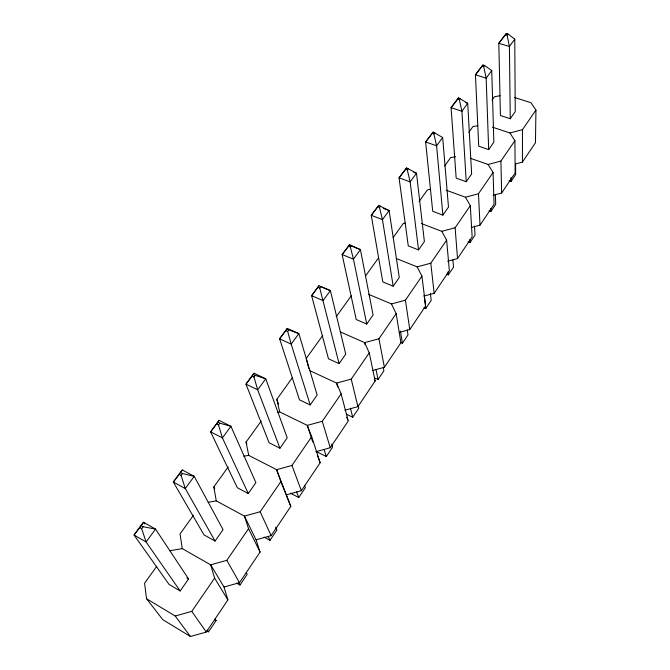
<?xml version="1.0" encoding="UTF-8"?>
<svg xmlns="http://www.w3.org/2000/svg" width="670" height="670" viewBox="0 0 670 670"><rect width="100%" height="100%" fill="white"/><g stroke="black" fill="none" stroke-linecap="round" stroke-linejoin="round"><path stroke-width="1" d="M515.372 163.966L522.433 162.098L522.466 129.679L535.941 110.039L530.916 102.694L514.485 97.468M535.941 110.039L535.464 142.735L522.433 162.098M310.193 404.956L291.19 344.104L279.599 338.827L287.304 328.442L298.862 333.635L317.136 395.024L310.193 404.956L299.473 399.831L279.599 338.827L287.304 328.442M279.951 448.213L257.682 389.806L245.974 384.161L254.072 373.249L265.747 378.801L287.221 437.82L279.951 448.213L269.131 442.769L245.974 384.161L254.072 373.249M248.277 493.539L222.423 437.887L210.598 431.849L219.124 420.358L230.916 426.304L255.89 482.635L248.277 493.539L237.347 487.743L210.598 431.849L219.124 420.358M215.053 541.067L185.28 488.547L173.346 482.065L182.324 469.963L194.233 476.337L223.043 529.635L215.053 541.067L204.015 534.903L173.346 482.065L182.324 469.963M180.163 590.974L146.102 541.988L134.059 535.037L143.531 522.265L155.549 529.099L188.563 578.955L180.163 590.974L169.041 584.399L134.059 535.037L143.531 522.265L144.703 523.999M156.738 566.318L144.586 583.218L146.546 598.729L162.827 619.708L190.439 636.5L206.276 632.053L227.884 599.926L224.023 587.02L210.681 564.827L182.265 548.613L169.619 550.782M224.023 587.02L239.466 582.707L260.077 552.072L256.066 539.827L244.441 516.109L216.284 500.884L208.144 502.282M256.066 539.827L271.132 535.648L290.805 506.394L276.618 469.678L248.721 455.366L243.746 456.228M286.659 494.77L301.358 490.708L320.168 462.752L311.692 436.706L307.304 425.383L279.683 411.924L277.74 412.259M315.897 451.697L330.26 447.753L348.249 421.011L341.122 393.834L336.616 383.081L309.272 370.409M344.874 410.208L357.914 406.648L375.141 381.037L369.254 352.864L364.647 342.638L340.377 331.935M372.629 370.485L384.396 367.286L400.911 342.739L396.163 313.661L391.464 303.937L368.5 294.289M399.236 332.404L409.78 329.548L425.626 305.997L421.924 276.132L417.15 266.869L396.322 258.528M424.035 296.065L434.143 293.343L449.352 270.73L446.622 240.153L441.781 231.326L421.38 223.529M447.635 261.225L457.526 258.578L472.141 236.853L470.315 205.64L465.416 197.214L446.187 190.205M471.286 227.49L480.005 225.162L494.058 204.275L493.061 172.5L488.112 164.46L470.332 158.271M493.078 195.297L501.629 193.027L515.155 172.919L514.92 140.658L509.929 132.978L492.341 127.124M206.846 630.771L208.563 631.81L216.117 620.571L214.97 618.837M236.56 583.093L239.977 585.044L247.197 574.307L246.233 572.523M264.089 537.097L270.01 540.33L276.919 530.054L275.655 527.215M290.52 493.254L298.761 497.534L305.369 487.693L304.674 485.775M316.324 451.58L326.298 456.538L332.638 447.099L331.742 444.101M346.423 414.236L352.713 417.217L358.793 408.172L358.065 405.174M374.497 377.872L378.056 379.488L383.893 370.795L383.315 367.813M400.643 342.479L402.402 343.249L408.013 334.891L407.234 329.774M423.884 307.605L425.802 308.409L431.204 300.378L430.383 293.293M446.421 274.13L448.314 274.893L453.515 267.163L452.903 259.918M468.112 241.903L469.988 242.624L474.996 235.178L474.494 226.016M489.008 210.857L490.876 211.536L495.691 204.358L495.423 195.045M509.158 180.925L511.001 181.57L515.657 174.652L515.582 163.48M146.546 598.729L175.205 616.015L191.787 611.375L214.609 578.126L210.681 564.827L226.82 560.338L248.545 528.697L244.441 516.109L260.169 511.754L280.864 481.613L276.618 469.678L291.953 465.457L311.692 436.706M312.714 441.949L307.304 425.383L322.278 421.288L341.122 393.834M337.655 387L336.616 383.081L351.231 379.103L369.254 352.864M365.075 344.665L364.647 342.638L378.918 338.777L396.163 313.661M391.464 303.937L405.417 300.177L421.924 276.132M417.15 266.869L430.793 263.209L446.622 240.153M457.526 258.578L455.131 227.758L470.315 205.64M480.005 225.162L478.481 193.747L493.061 172.5M501.629 193.027L500.909 161.076L514.92 140.658M339.087 363.617L345.728 354.12L330.385 290.638L318.953 285.772L311.617 295.671L328.476 358.793L339.087 363.617L319.757 288.15L320.897 286.618L330.385 290.638L323.074 300.604L311.617 295.671L318.953 285.772M366.733 324.071L373.081 314.975L360.435 249.659L349.656 244.701L342.127 254.533L356.222 319.523L366.733 324.071L353.467 259.164L350.326 246.862L351.398 245.404M393.198 286.207L399.286 277.497L389.103 210.556L378.776 205.439L371.239 215.296L382.796 281.919L393.198 286.207L382.453 219.626L379.471 207.491L380.501 206.1M418.557 249.927L424.395 241.569L416.489 173.203L406.581 167.952L399.044 177.81L408.273 245.882L418.557 249.927L410.132 181.871L407.301 169.895L408.29 168.564M442.887 215.12L448.49 207.105L442.669 137.492L433.155 132.116L425.626 141.973L432.711 211.301L442.887 215.12L436.589 145.784L433.909 133.966L434.847 132.694M466.245 181.704L471.63 174.007L467.735 103.306L458.59 97.82L451.069 107.669L456.169 178.094L466.245 181.704L461.906 111.254L459.36 99.587L460.256 98.364M488.681 149.603L493.857 142.199L491.738 70.559L484.594 65.493L482.944 64.982L475.449 74.805L478.723 146.194L488.681 149.603L486.16 78.172L483.732 66.657L484.594 65.493M510.264 118.732L515.238 111.614L514.761 39.161L507.927 33.977L506.294 33.5L498.823 43.299L500.406 115.508L510.264 118.732L509.409 46.465L507.098 35.1L507.927 33.977M193.479 515.23L180.037 533.923L182.265 548.613M216.284 500.884L213.822 486.948L228.202 466.948M248.721 455.366L246.041 442.141L261.208 421.045M279.683 411.924L276.81 399.353L292.354 377.729M322.697 335.536L306.215 358.45L308.761 368.416M336.173 316.793L351.289 295.772M365.519 275.99L378.123 258.461M393.131 237.59L403.281 223.47L405.325 223.11M419.093 201.477L427.435 189.886L430.442 189.35M444.687 165.892L450.642 157.618L455.55 156.746M468.774 132.392L472.953 126.588L477.777 125.726M492.023 100.065L494.418 96.731L500.105 95.718M442.669 137.492L436.589 145.784L425.626 141.973L433.155 132.116M491.738 70.559L486.16 78.172L475.449 74.805L482.944 64.982M514.761 39.161L509.409 46.465L498.823 43.299L506.294 33.5M141.663 528.714L143.129 526.737L155.549 529.099L146.102 541.988L141.663 528.714L139.804 527.65M181.109 475.44L182.5 473.556L194.233 476.337L185.28 488.547L181.109 475.44L179.267 474.444M218.487 424.939L219.81 423.164L230.916 426.304L222.423 437.887L218.487 424.939L216.661 424.018M253.964 377.026L255.22 375.334L265.747 378.801L257.682 389.806L253.964 377.026L252.163 376.163M287.681 331.483L288.87 329.875L298.862 333.635L291.19 344.104L287.681 331.483L285.889 330.678M349.129 245.103L360.435 249.659L353.467 259.164L342.127 254.533L349.656 244.701M383.508 208.42L389.103 210.556L382.453 219.626L371.239 215.296L378.776 205.439M413.725 172.198L416.489 173.203L410.132 181.871L399.044 177.81L406.581 167.952M465.767 102.669L467.735 103.306L461.906 111.254L451.069 107.669L458.59 97.82M465.416 197.214L478.481 193.747M441.781 231.326L455.131 227.758M488.112 164.46L500.909 161.076M509.929 132.978L522.466 129.679M505.465 34.614L507.098 35.1M482.082 66.146L483.732 66.657M457.685 99.043L459.36 99.587M432.217 133.38L433.909 133.966M405.593 169.276L407.301 169.895M377.746 206.829L379.471 207.491M348.576 246.158L350.326 246.862M317.99 287.397L319.757 288.15M287.087 329.071L288.87 329.875M253.411 374.471L255.22 375.334M217.984 422.242L219.81 423.164M180.657 472.568L182.5 473.556M141.27 525.674L143.129 526.737M186.855 577.959L188.563 578.955M214.392 619.549L216.117 620.571M175.205 616.015L190.439 636.5M191.787 611.375L206.276 632.053M207.382 630.11L208.563 631.81M214.609 578.126L227.884 599.926M238.487 582.414L239.977 585.044M226.82 560.338L239.466 582.707M213.822 486.948L214.752 488.757M248.545 528.697L260.077 552.072M268.276 536.595L270.01 540.33M260.169 511.754L271.132 535.648M374.329 379.22L375.141 381.037M246.041 442.141L246.862 444.043M346.658 417.184L347.856 420.048M280.864 481.613L290.805 506.394M317.32 455.382L320.168 462.752M296.592 491.855L298.761 497.534M291.953 465.457L301.358 490.708M276.81 399.353L278.527 404.144M324.138 449.604L326.298 456.538M322.278 421.288L330.26 447.753M350.444 408.298L352.713 417.217M351.231 379.103L357.914 406.648M375.962 369.237L378.056 379.488M378.918 338.777L384.396 367.286M400.434 331.039L402.402 343.249M405.417 300.177L409.78 329.548M424.185 295.328L425.802 308.409M430.793 263.209L434.143 293.343M448.037 271.802L448.314 274.893M469.804 239.584L469.988 242.624M490.767 208.445L490.876 211.536M510.959 177.525L511.001 181.57"/></g></svg>
